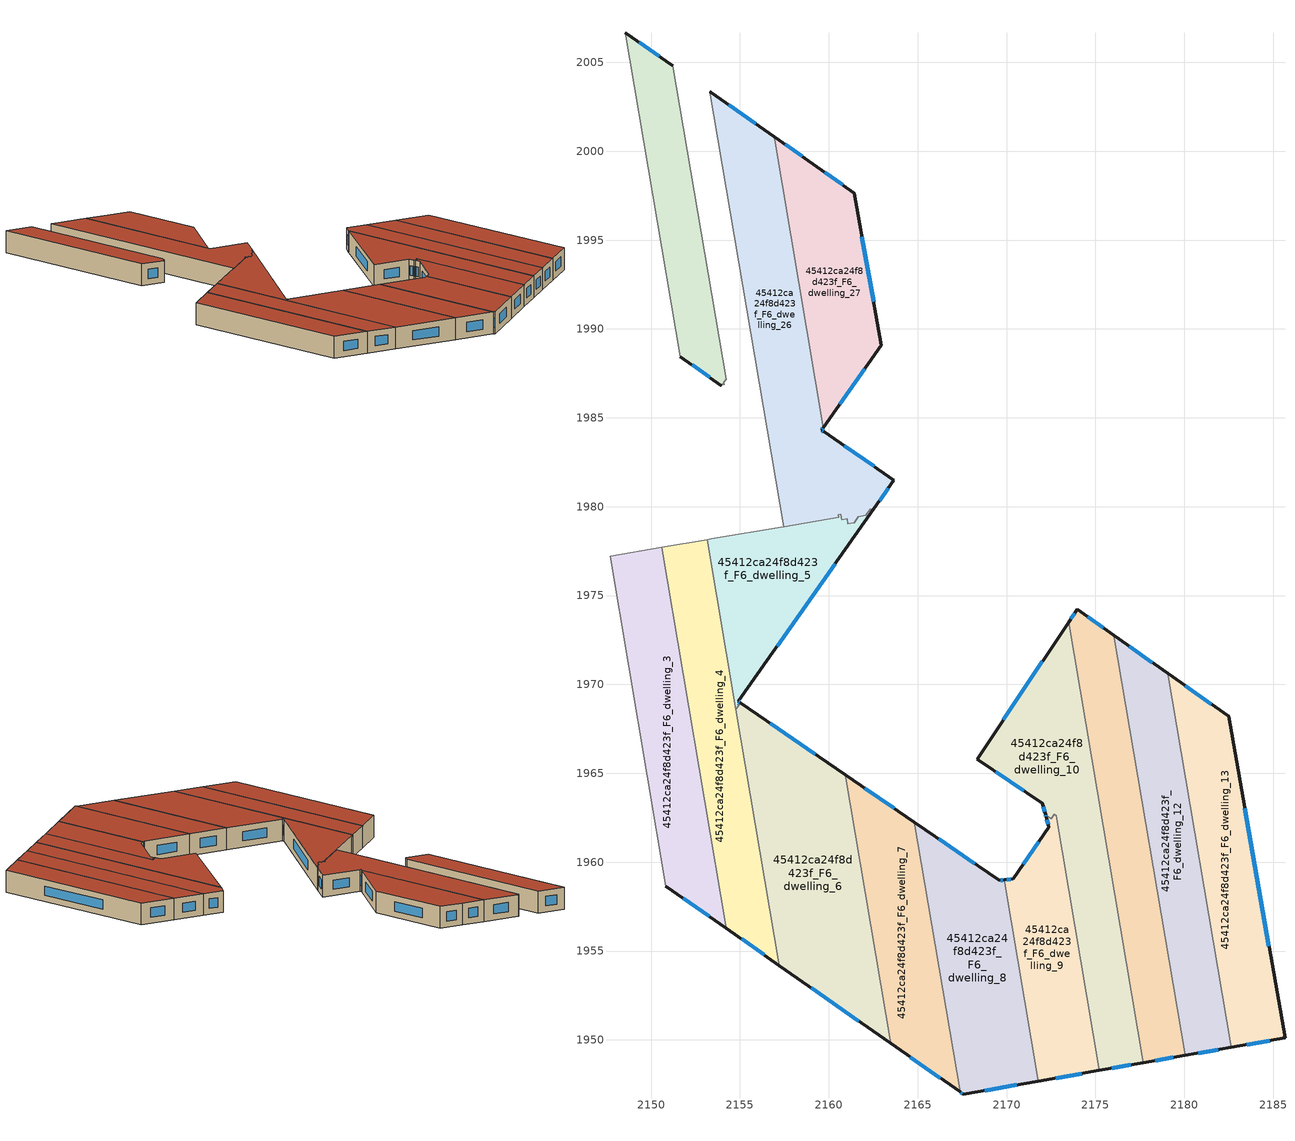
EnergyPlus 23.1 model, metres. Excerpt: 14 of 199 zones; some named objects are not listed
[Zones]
45412ca24f8d423f_F6_dwelling_10
 floor to 45412ca24f8d423f_F5_dwelling_10 (EU_floor_Construction): 2173.49,1973.5 2177.7,1948.71 2175.22,1948.28 2172.79,1962.62 2172.69,1962.69 2172.52,1962.44 2172.27,1962.61 2172.23,1962.55 2172.2,1962.66 2172.02,1963.32 2168.35,1965.8 z18
 wall outside (EU_wall_Construction): 2173.49,1973.5 2168.35,1965.8 2172.02,1963.32 2172.2,1962.66 2172.23,1962.55 / 2175.22,1948.28 2177.7,1948.71 z18:21
 wall to 45412ca24f8d423f_F6_dwelling_9 (EU_wall_Construction): 2172.23,1962.55 2172.27,1962.61 2172.52,1962.44 2172.69,1962.69 2172.79,1962.62 2175.22,1948.28 z18:21
 wall to 45412ca24f8d423f_F6_dwelling_11 (EU_wall_Construction): 2177.7,1948.71 2173.49,1973.5 z18:21
 window (EU_Window_Construction): 2172.2,1962.63 2172.22,1962.58 / 2172.07,1963.13 2172.15,1962.85 / 2169.4,1965.09 2170.97,1964.03 / 2172.02,1971.3 2169.82,1968 / 2175.93,1948.4 2176.99,1948.59 z18.86:20.14
 roof outside (EU_roof_Construction): 2177.7,1948.71 2173.49,1973.5 2168.35,1965.8 2172.02,1963.32 2172.2,1962.66 2172.23,1962.55 2172.27,1962.61 2172.52,1962.44 2172.69,1962.69 2172.79,1962.62 2175.22,1948.28 z21
45412ca24f8d423f_F6_dwelling_11
 floor to 45412ca24f8d423f_F5_dwelling_11 (EU_floor_Construction): 2176.04,1972.76 2180.05,1949.13 2177.7,1948.71 2173.49,1973.5 2173.97,1974.22 z18
 wall outside (EU_wall_Construction): 2177.7,1948.71 2180.05,1949.13 / 2176.04,1972.76 2173.97,1974.22 2173.49,1973.5 z18:21
 wall to 45412ca24f8d423f_F6_dwelling_12 (EU_wall_Construction): 2180.05,1949.13 2176.04,1972.76 z18:21
 window (EU_Window_Construction): 2178.37,1948.83 2179.38,1949.01 / 2173.83,1974.02 2173.62,1973.7 / 2175.45,1973.18 2174.56,1973.81 z18.86:20.14
 roof outside (EU_roof_Construction): 2180.05,1949.13 2176.04,1972.76 2173.97,1974.22 2173.49,1973.5 2177.7,1948.71 z21
45412ca24f8d423f_F6_dwelling_12
 floor to 45412ca24f8d423f_F5_dwelling_12 (EU_floor_Construction): 2179.08,1970.62 2182.65,1949.58 2180.05,1949.13 2176.04,1972.76 z18
 wall outside (EU_wall_Construction): 2179.08,1970.62 2176.04,1972.76 / 2180.05,1949.13 2182.65,1949.58 z18:21
 wall to 45412ca24f8d423f_F6_dwelling_13 (EU_wall_Construction): 2182.65,1949.58 2179.08,1970.62 z18:21
 window (EU_Window_Construction): 2178.21,1971.23 2176.91,1972.15 / 2180.79,1949.26 2181.91,1949.45 z18.86:20.14
 roof outside (EU_roof_Construction): 2182.65,1949.58 2179.08,1970.62 2176.04,1972.76 2180.05,1949.13 z21
45412ca24f8d423f_F6_dwelling_13
 floor to 45412ca24f8d423f_F5_dwelling_13 (EU_floor_Construction): 2182.5,1968.21 2185.67,1950.11 2182.65,1949.58 2179.08,1970.62 z18
 wall outside (EU_wall_Construction): 2182.65,1949.58 2185.67,1950.11 2182.5,1968.21 2179.08,1970.62 z18:21
 window (EU_Window_Construction): 2181.52,1968.9 2180.06,1969.93 / 2184.76,1955.28 2183.4,1963.04 / 2183.51,1949.73 2184.8,1949.96 z18.86:20.14
 roof outside (EU_roof_Construction): 2185.67,1950.11 2182.5,1968.21 2179.08,1970.62 2182.65,1949.58 z21
45412ca24f8d423f_F6_dwelling_24
 floor to 45412ca24f8d423f_F5_dwelling_24 (EU_floor_Construction): 2151.22,2004.81 2154.21,1987.18 2154.09,1987.01 2154.12,1986.87 2154.03,1986.93 2153.95,1986.8 2151.65,1988.44 2148.56,2006.67 z18
 wall outside (EU_wall_Construction): 2151.22,2004.81 2148.56,2006.67 / 2151.65,1988.44 2153.95,1986.8 z18:21
 wall to 45412ca24f8d423f_F6_dwelling_23 (EU_wall_Construction): 2148.56,2006.67 2151.65,1988.44 z18:21
 wall to 45412ca24f8d423f_F6_dwelling_25 (EU_wall_Construction): 2153.95,1986.8 2154.03,1986.93 2154.12,1986.87 2154.09,1987.01 2154.21,1987.18 2151.22,2004.81 z18:21
 window (EU_Window_Construction): 2150.46,2005.34 2149.32,2006.14 / 2152.31,1987.98 2153.29,1987.27 z18.86:20.14
 roof outside (EU_roof_Construction): 2154.12,1986.87 2154.09,1987.01 2154.21,1987.18 2151.22,2004.81 2148.56,2006.67 2151.65,1988.44 2153.95,1986.8 2154.03,1986.93 z21
45412ca24f8d423f_F6_dwelling_26
 floor to 45412ca24f8d423f_F5_dwelling_26 (EU_floor_Construction): 2156.92,2000.83 2159.7,1984.45 2159.6,1984.31 2159.74,1984.22 2163.66,1981.49 2162.54,1979.89 2162.33,1979.85 2162.09,1979.51 2161.67,1979.43 2161.42,1979.09 2161.07,1979.03 2161.02,1979.33 2160.73,1979.28 2160.68,1979.57 2160.53,1979.55 2160.55,1979.4 2157.5,1978.88 2157.45,1978.87 2153.29,2003.36 2153.35,2003.32 z18
 wall outside (EU_wall_Construction): 2156.92,2000.83 2153.35,2003.32 2153.29,2003.36 / 2162.54,1979.89 2163.66,1981.49 2159.74,1984.22 2159.6,1984.31 2159.7,1984.45 z18:21
 wall to 45412ca24f8d423f_F6_dwelling_27 (EU_wall_Construction): 2159.7,1984.45 2156.92,2000.83 z18:21
 wall to 45412ca24f8d423f_F6_dwelling_5 (EU_wall_Construction): 2157.45,1978.87 2157.5,1978.88 2160.55,1979.4 2160.53,1979.55 2160.68,1979.57 2160.73,1979.28 2161.02,1979.33 2161.07,1979.03 2161.42,1979.09 2161.67,1979.43 2162.09,1979.51 2162.33,1979.85 2162.54,1979.89 z18:21
 wall to 45412ca24f8d423f_F6_dwelling_25 (EU_wall_Construction): 2153.29,2003.36 2157.45,1978.87 z18:21
 window (EU_Window_Construction): 2155.9,2001.54 2154.37,2002.61 / 2159.63,1984.35 2159.67,1984.41 / 2159.7,1984.24 2159.64,1984.28 / 2162.54,1982.27 2160.86,1983.44 / 2162.86,1980.35 2163.34,1981.03 z18.86:20.14
 roof outside (EU_roof_Construction): 2162.54,1979.89 2163.66,1981.49 2159.74,1984.22 2159.6,1984.31 2159.7,1984.45 2156.92,2000.83 2153.35,2003.32 2153.29,2003.36 2157.45,1978.87 2157.5,1978.88 2160.55,1979.4 2160.53,1979.55 2160.68,1979.57 2160.73,1979.28 2161.02,1979.33 2161.07,1979.03 2161.42,1979.09 2161.67,1979.43 2162.09,1979.51 2162.33,1979.85 z21
45412ca24f8d423f_F6_dwelling_27
 floor to 45412ca24f8d423f_F5_dwelling_27 (EU_floor_Construction): 2161.43,1997.65 2162.95,1989.08 2159.7,1984.45 2156.92,2000.83 2159.12,1999.28 z18
 wall outside (EU_wall_Construction): 2159.7,1984.45 2162.95,1989.08 2161.43,1997.65 2159.12,1999.28 2156.92,2000.83 z18:21
 window (EU_Window_Construction): 2158.49,1999.72 2157.55,2000.39 / 2160.77,1998.12 2159.78,1998.82 / 2162.51,1991.53 2161.86,1995.2 / 2160.63,1985.77 2162.02,1987.76 z18.86:20.14
 roof outside (EU_roof_Construction): 2159.7,1984.45 2162.95,1989.08 2161.43,1997.65 2159.12,1999.28 2156.92,2000.83 z21
45412ca24f8d423f_F6_dwelling_3
 floor to 45412ca24f8d423f_F5_dwelling_3 (EU_floor_Construction): 2150.59,1977.71 2154.23,1956.28 2150.84,1958.65 2147.69,1977.21 z18
 wall outside (EU_wall_Construction): 2150.84,1958.65 2154.23,1956.28 z18:21
 wall to 45412ca24f8d423f_F6_dwelling_4 (EU_wall_Construction): 2154.23,1956.28 2150.59,1977.71 z18:21
 wall to 45412ca24f8d423f_F6_dwelling_2 (EU_wall_Construction): 2147.69,1977.21 2150.84,1958.65 z18:21
 wall to 45412ca24f8d423f_F6_dwelling_25 (EU_wall_Construction): 2150.59,1977.71 2147.69,1977.21 z18:21
 window (EU_Window_Construction): 2151.81,1957.97 2153.26,1956.96 z18.86:20.14
 roof outside (EU_roof_Construction): 2154.23,1956.28 2150.59,1977.71 2147.69,1977.21 2150.84,1958.65 z21
45412ca24f8d423f_F6_dwelling_4
 floor to 45412ca24f8d423f_F5_dwelling_4 (EU_floor_Construction): 2153.16,1978.14 2157.22,1954.18 2154.23,1956.28 2150.59,1977.71 z18
 wall outside (EU_wall_Construction): 2154.23,1956.28 2157.22,1954.18 z18:21
 wall to 45412ca24f8d423f_F6_dwelling_6 (EU_wall_Construction): 2157.22,1954.18 2154.77,1968.6 z18:21
 wall to 45412ca24f8d423f_F6_dwelling_5 (EU_wall_Construction): 2154.77,1968.6 2153.16,1978.14 z18:21
 wall to 45412ca24f8d423f_F6_dwelling_25 (EU_wall_Construction): 2153.16,1978.14 2150.59,1977.71 z18:21
 window (EU_Window_Construction): 2155.09,1955.68 2156.37,1954.78 z18.86:20.14
 roof outside (EU_roof_Construction): 2157.22,1954.18 2153.16,1978.14 2150.59,1977.71 2154.23,1956.28 z21
45412ca24f8d423f_F6_dwelling_5
 floor to 45412ca24f8d423f_F5_dwelling_5 (EU_floor_Construction): 2162.54,1979.89 2154.9,1969.05 2155.03,1968.96 2154.94,1968.84 2154.88,1968.88 2154.9,1968.78 2154.77,1968.6 2153.16,1978.14 2160.55,1979.4 2160.53,1979.55 2160.68,1979.57 2160.73,1979.28 2161.02,1979.33 2161.07,1979.03 2161.42,1979.09 2161.67,1979.43 2162.09,1979.51 2162.33,1979.85 z18
 wall outside (EU_wall_Construction): 2155.03,1968.96 2154.9,1969.05 2162.54,1979.89 z18:21
 wall to 45412ca24f8d423f_F6_dwelling_6 (EU_wall_Construction): 2154.77,1968.6 2154.9,1968.78 2154.88,1968.88 2154.94,1968.84 2155.03,1968.96 z18:21
 wall to 45412ca24f8d423f_F6_dwelling_25 (EU_wall_Construction): 2157.45,1978.87 2153.39,1978.18 2153.16,1978.14 z18:21
 window (EU_Window_Construction): 2157.08,1972.14 2160.36,1976.79 / 2154.99,1968.99 2154.94,1969.02 z18.86:20.14
 roof outside (EU_roof_Construction): 2155.03,1968.96 2154.9,1969.05 2162.54,1979.89 2162.33,1979.85 2162.09,1979.51 2161.67,1979.43 2161.42,1979.09 2161.07,1979.03 2161.02,1979.33 2160.73,1979.28 2160.68,1979.57 2160.53,1979.55 2160.55,1979.4 2153.16,1978.14 2154.77,1968.6 2154.9,1968.78 2154.88,1968.88 2154.94,1968.84 z21
45412ca24f8d423f_F6_dwelling_6
 floor to 45412ca24f8d423f_F5_dwelling_6 (EU_floor_Construction): 2160.91,1964.92 2163.48,1949.8 2157.22,1954.18 2154.77,1968.6 2154.9,1968.78 2154.88,1968.88 2154.94,1968.84 2155.03,1968.96 z18
 wall outside (EU_wall_Construction): 2160.91,1964.92 2155.03,1968.96 / 2157.22,1954.18 2163.48,1949.8 z18:21
 wall to 45412ca24f8d423f_F6_dwelling_7 (EU_wall_Construction): 2163.48,1949.8 2160.91,1964.92 z18:21
 window (EU_Window_Construction): 2159.23,1966.08 2156.71,1967.81 / 2159.01,1952.93 2161.69,1951.05 z18.86:20.14
 roof outside (EU_roof_Construction): 2163.48,1949.8 2160.91,1964.92 2155.03,1968.96 2154.94,1968.84 2154.88,1968.88 2154.9,1968.78 2154.77,1968.6 2157.22,1954.18 z21
45412ca24f8d423f_F6_dwelling_7
 floor to 45412ca24f8d423f_F5_dwelling_7 (EU_floor_Construction): 2164.8,1962.26 2167.38,1947.07 2163.48,1949.8 2160.91,1964.92 z18
 wall outside (EU_wall_Construction): 2164.8,1962.26 2160.91,1964.92 / 2163.48,1949.8 2167.38,1947.07 z18:21
 wall to 45412ca24f8d423f_F6_dwelling_8 (EU_wall_Construction): 2167.38,1947.07 2164.8,1962.26 z18:21
 window (EU_Window_Construction): 2163.69,1963.02 2162.02,1964.16 / 2164.59,1949.02 2166.27,1947.85 z18.86:20.14
 roof outside (EU_roof_Construction): 2167.38,1947.07 2164.8,1962.26 2160.91,1964.92 2163.48,1949.8 z21
45412ca24f8d423f_F6_dwelling_8
 floor to 45412ca24f8d423f_F5_dwelling_8 (EU_floor_Construction): 2169.86,1959 2171.78,1947.67 2167.57,1946.94 2167.38,1947.07 2164.8,1962.26 2169.59,1958.97 z18
 wall outside (EU_wall_Construction): 2167.38,1947.07 2167.57,1946.94 2171.78,1947.67 / 2169.86,1959 2169.59,1958.97 2164.8,1962.26 z18:21
 wall to 45412ca24f8d423f_F6_dwelling_9 (EU_wall_Construction): 2171.78,1947.67 2169.86,1959 z18:21
 window (EU_Window_Construction): 2168.77,1947.15 2170.57,1947.46 / 2167.43,1947.03 2167.51,1946.97 / 2168.22,1959.91 2166.17,1961.32 / 2169.78,1958.99 2169.67,1958.98 z18.86:20.14
 roof outside (EU_roof_Construction): 2171.78,1947.67 2169.86,1959 2169.59,1958.97 2164.8,1962.26 2167.38,1947.07 2167.57,1946.94 z21
45412ca24f8d423f_F6_dwelling_9
 floor to 45412ca24f8d423f_F5_dwelling_9 (EU_floor_Construction): 2172.79,1962.62 2175.22,1948.28 2171.78,1947.67 2169.86,1959 2170.37,1959.06 2172.38,1961.97 2172.23,1962.55 2172.27,1962.61 2172.52,1962.44 2172.69,1962.69 z18
 wall outside (EU_wall_Construction): 2172.23,1962.55 2172.38,1961.97 2170.37,1959.06 2169.86,1959 / 2171.78,1947.67 2175.22,1948.28 z18:21
 window (EU_Window_Construction): 2170.22,1959.04 2170,1959.02 / 2171.8,1961.14 2170.94,1959.89 / 2172.27,1962.38 2172.33,1962.14 / 2172.76,1947.85 2174.24,1948.11 z18.86:20.14
 roof outside (EU_roof_Construction): 2175.22,1948.28 2172.79,1962.62 2172.69,1962.69 2172.52,1962.44 2172.27,1962.61 2172.23,1962.55 2172.38,1961.97 2170.37,1959.06 2169.86,1959 2171.78,1947.67 z21
[Building]
EU S2 Campaign: North Axis=0; Terrain=City; Solar Distribution=FullExterior
[Site:Location]
Helsinki-Vantaa.AP: Latitude=60.317; Longitude=24.963; Time Zone=2; Elevation=54.6
[SizingPeriod:WeatherFileDays]
AnnualSizingPeriod: Begin Month=1; Begin Day of Month=1; End Month=12; End Day of Month=31; Day of Week for Start Day=Monday; Use Weather File Daylight Saving Period=No; Use Weather File Rain and Snow Indicators=No
[MATERIAL]
EU_InternalMass_Material: Roughness=MediumRough; Thickness=0.1; Conductivity=1; Density=1800; Specific Heat=900; Thermal Absorptance=0.9; Solar Absorptance=0.7; Visible Absorptance=0.7
[MATERIAL:NOMASS] Roughness=MediumRough; Thermal Absorptance=0.9; Solar Absorptance=0.7; Visible Absorptance=0.7
Name | Thermal Resistance
EU_wall_NoMass | 1.10183
EU_roof_NoMass; EU_floor_NoMass | 1.70606
[WINDOWMATERIAL:SIMPLEGLAZINGSYSTEM]
EU_Window_SimpleGlazing: UFactor=3.11035; Solar Heat Gain Coefficient=0.8; Visible Transmittance=0.8
[CONSTRUCTION]
EU_wall_Construction: EU_wall_NoMass
EU_roof_Construction: EU_roof_NoMass
EU_floor_Construction: EU_floor_NoMass
EU_Window_Construction: EU_Window_SimpleGlazing
EU_InternalMass_Construction: EU_InternalMass_Material
[ZONE] Type=1; Multiplier=1; Ceiling Height=autocalculate; Floor Area=autocalculate; Part of Total Floor Area=Yes
Name | Volume
45412ca24f8d423f_F6_dwelling_10 | 224.932
45412ca24f8d423f_F6_dwelling_11 | 179.458
45412ca24f8d423f_F6_dwelling_12 | 179.435
45412ca24f8d423f_F6_dwelling_13 | 179.407
45412ca24f8d423f_F6_dwelling_24 | 128.208
45412ca24f8d423f_F6_dwelling_26 | 250.329
45412ca24f8d423f_F6_dwelling_27 | 150.012
45412ca24f8d423f_F6_dwelling_3 | 179.459
45412ca24f8d423f_F6_dwelling_4 | 179.416
45412ca24f8d423f_F6_dwelling_5 | 132.517
45412ca24f8d423f_F6_dwelling_6 | 249.099
45412ca24f8d423f_F6_dwelling_7 | 156.27
45412ca24f8d423f_F6_dwelling_8 | 178.561
45412ca24f8d423f_F6_dwelling_9 | 134.287
[INTERNALMASS] Construction=EU_InternalMass_Construction
Name | Zone or ZoneList | Surface Area
45412ca24f8d423f_F6_dwelling_3_EU_InternalMass | 45412ca24f8d423f_F6_dwelling_3 | 59.8198
45412ca24f8d423f_F6_dwelling_4_EU_InternalMass | 45412ca24f8d423f_F6_dwelling_4 | 59.8056
45412ca24f8d423f_F6_dwelling_5_EU_InternalMass | 45412ca24f8d423f_F6_dwelling_5 | 44.1704
45412ca24f8d423f_F6_dwelling_6_EU_InternalMass | 45412ca24f8d423f_F6_dwelling_6 | 83.027
45412ca24f8d423f_F6_dwelling_7_EU_InternalMass | 45412ca24f8d423f_F6_dwelling_7 | 52.0897
45412ca24f8d423f_F6_dwelling_8_EU_InternalMass | 45412ca24f8d423f_F6_dwelling_8 | 59.5202
45412ca24f8d423f_F6_dwelling_9_EU_InternalMass | 45412ca24f8d423f_F6_dwelling_9 | 44.7622
45412ca24f8d423f_F6_dwelling_10_EU_InternalMass | 45412ca24f8d423f_F6_dwelling_10 | 74.977
45412ca24f8d423f_F6_dwelling_11_EU_InternalMass | 45412ca24f8d423f_F6_dwelling_11 | 59.8193
45412ca24f8d423f_F6_dwelling_12_EU_InternalMass | 45412ca24f8d423f_F6_dwelling_12 | 59.8117
45412ca24f8d423f_F6_dwelling_13_EU_InternalMass | 45412ca24f8d423f_F6_dwelling_13 | 59.8024
45412ca24f8d423f_F6_dwelling_24_EU_InternalMass | 45412ca24f8d423f_F6_dwelling_24 | 42.7357
45412ca24f8d423f_F6_dwelling_26_EU_InternalMass | 45412ca24f8d423f_F6_dwelling_26 | 83.4486
45412ca24f8d423f_F6_dwelling_27_EU_InternalMass | 45412ca24f8d423f_F6_dwelling_27 | 50.0041
[OTHEREQUIPMENT] Fuel Type=Electricity; Design Level Calculation Method=Watts/Area; Power per Zone Floor Area=1; Fraction Latent=0; Fraction Radiant=0; Fraction Lost=0; Carbon Dioxide Generation Rate=0; EndUse Subcategory=EU_Step8_InternalGains
Name | Zone or ZoneList or Space or SpaceList | Schedule
EU_Step8_InternalGain_45412ca24f8d423f_F6_dwelling_3_f000 | 45412ca24f8d423f_F6_dwelling_3 | EU_Step8_GainSchedule_45412ca24f8d423f_F6_dwelling_3_f000
EU_Step8_InternalGain_45412ca24f8d423f_F6_dwelling_4_f000 | 45412ca24f8d423f_F6_dwelling_4 | EU_Step8_GainSchedule_45412ca24f8d423f_F6_dwelling_4_f000
EU_Step8_InternalGain_45412ca24f8d423f_F6_dwelling_5_f000 | 45412ca24f8d423f_F6_dwelling_5 | EU_Step8_GainSchedule_45412ca24f8d423f_F6_dwelling_5_f000
EU_Step8_InternalGain_45412ca24f8d423f_F6_dwelling_6_f000 | 45412ca24f8d423f_F6_dwelling_6 | EU_Step8_GainSchedule_45412ca24f8d423f_F6_dwelling_6_f000
EU_Step8_InternalGain_45412ca24f8d423f_F6_dwelling_7_f000 | 45412ca24f8d423f_F6_dwelling_7 | EU_Step8_GainSchedule_45412ca24f8d423f_F6_dwelling_7_f000
EU_Step8_InternalGain_45412ca24f8d423f_F6_dwelling_8_f000 | 45412ca24f8d423f_F6_dwelling_8 | EU_Step8_GainSchedule_45412ca24f8d423f_F6_dwelling_8_f000
EU_Step8_InternalGain_45412ca24f8d423f_F6_dwelling_9_f000 | 45412ca24f8d423f_F6_dwelling_9 | EU_Step8_GainSchedule_45412ca24f8d423f_F6_dwelling_9_f000
EU_Step8_InternalGain_45412ca24f8d423f_F6_dwelling_10_f000 | 45412ca24f8d423f_F6_dwelling_10 | EU_Step8_GainSchedule_45412ca24f8d423f_F6_dwelling_10_f000
EU_Step8_InternalGain_45412ca24f8d423f_F6_dwelling_11_f000 | 45412ca24f8d423f_F6_dwelling_11 | EU_Step8_GainSchedule_45412ca24f8d423f_F6_dwelling_11_f000
EU_Step8_InternalGain_45412ca24f8d423f_F6_dwelling_12_f000 | 45412ca24f8d423f_F6_dwelling_12 | EU_Step8_GainSchedule_45412ca24f8d423f_F6_dwelling_12_f000
EU_Step8_InternalGain_45412ca24f8d423f_F6_dwelling_13_f000 | 45412ca24f8d423f_F6_dwelling_13 | EU_Step8_GainSchedule_45412ca24f8d423f_F6_dwelling_13_f000
EU_Step8_InternalGain_45412ca24f8d423f_F6_dwelling_24_f000 | 45412ca24f8d423f_F6_dwelling_24 | EU_Step8_GainSchedule_45412ca24f8d423f_F6_dwelling_24_f000
EU_Step8_InternalGain_45412ca24f8d423f_F6_dwelling_26_f000 | 45412ca24f8d423f_F6_dwelling_26 | EU_Step8_GainSchedule_45412ca24f8d423f_F6_dwelling_26_f000
EU_Step8_InternalGain_45412ca24f8d423f_F6_dwelling_27_f000 | 45412ca24f8d423f_F6_dwelling_27 | EU_Step8_GainSchedule_45412ca24f8d423f_F6_dwelling_27_f000
[ZONEVENTILATION:DESIGNFLOWRATE] Schedule=EU_AlwaysOn; Design Flow Rate Calculation Method=AirChanges/Hour; Air Changes per Hour=0.756316; Ventilation Type=Natural; Fan Pressure Rise=0; Fan Total Efficiency=1; Constant Term Coefficient=1; Temperature Term Coefficient=0; Velocity Term Coefficient=0; Velocity Squared Term Coefficient=0; Minimum Indoor Temperature=-100; Maximum Indoor Temperature=100; Delta Temperature=-100; Minimum Outdoor Temperature=-100; Maximum Outdoor Temperature=100; Maximum Wind Speed=40
Name | Zone or ZoneList or Space or SpaceList
EU_ConstantAir_45412ca24f8d423f_F6_dwelling_3 | 45412ca24f8d423f_F6_dwelling_3
EU_ConstantAir_45412ca24f8d423f_F6_dwelling_4 | 45412ca24f8d423f_F6_dwelling_4
EU_ConstantAir_45412ca24f8d423f_F6_dwelling_5 | 45412ca24f8d423f_F6_dwelling_5
EU_ConstantAir_45412ca24f8d423f_F6_dwelling_6 | 45412ca24f8d423f_F6_dwelling_6
EU_ConstantAir_45412ca24f8d423f_F6_dwelling_7 | 45412ca24f8d423f_F6_dwelling_7
EU_ConstantAir_45412ca24f8d423f_F6_dwelling_8 | 45412ca24f8d423f_F6_dwelling_8
EU_ConstantAir_45412ca24f8d423f_F6_dwelling_9 | 45412ca24f8d423f_F6_dwelling_9
EU_ConstantAir_45412ca24f8d423f_F6_dwelling_10 | 45412ca24f8d423f_F6_dwelling_10
EU_ConstantAir_45412ca24f8d423f_F6_dwelling_11 | 45412ca24f8d423f_F6_dwelling_11
EU_ConstantAir_45412ca24f8d423f_F6_dwelling_12 | 45412ca24f8d423f_F6_dwelling_12
EU_ConstantAir_45412ca24f8d423f_F6_dwelling_13 | 45412ca24f8d423f_F6_dwelling_13
EU_ConstantAir_45412ca24f8d423f_F6_dwelling_24 | 45412ca24f8d423f_F6_dwelling_24
EU_ConstantAir_45412ca24f8d423f_F6_dwelling_26 | 45412ca24f8d423f_F6_dwelling_26
EU_ConstantAir_45412ca24f8d423f_F6_dwelling_27 | 45412ca24f8d423f_F6_dwelling_27
[HVACTEMPLATE:ZONE:IDEALLOADSAIRSYSTEM] System Availability Schedule=EU_AlwaysOn; Maximum Heating Supply Air Temperature=50; Minimum Cooling Supply Air Temperature=13; Maximum Heating Supply Air Humidity Ratio=0.0156; Minimum Cooling Supply Air Humidity Ratio=0.0077; Heating Limit=NoLimit; Cooling Limit=NoLimit; Heating Availability Schedule=EU_AlwaysOn; Cooling Availability Schedule=EU_CoolingOff; Dehumidification Control Type=ConstantSensibleHeatRatio; Cooling Sensible Heat Ratio=0.7; Dehumidification Setpoint=60; Humidification Control Type=None; Humidification Setpoint=30; Outdoor Air Method=None; Outdoor Air Flow Rate per Person=0.00944; Outdoor Air Flow Rate per Zone Floor Area=0; Outdoor Air Flow Rate per Zone=0; Demand Controlled Ventilation Type=None; Outdoor Air Economizer Type=NoEconomizer; Heat Recovery Type=None; Sensible Heat Recovery Effectiveness=0.7; Latent Heat Recovery Effectiveness=0.65
Name | Template Thermostat
45412ca24f8d423f_F6_dwelling_3 | EU_HeatOnly_45412ca24f8d423f_F6_dwelling_3
45412ca24f8d423f_F6_dwelling_4 | EU_HeatOnly_45412ca24f8d423f_F6_dwelling_4
45412ca24f8d423f_F6_dwelling_5 | EU_HeatOnly_45412ca24f8d423f_F6_dwelling_5
45412ca24f8d423f_F6_dwelling_6 | EU_HeatOnly_45412ca24f8d423f_F6_dwelling_6
45412ca24f8d423f_F6_dwelling_7 | EU_HeatOnly_45412ca24f8d423f_F6_dwelling_7
45412ca24f8d423f_F6_dwelling_8 | EU_HeatOnly_45412ca24f8d423f_F6_dwelling_8
45412ca24f8d423f_F6_dwelling_9 | EU_HeatOnly_45412ca24f8d423f_F6_dwelling_9
45412ca24f8d423f_F6_dwelling_10 | EU_HeatOnly_45412ca24f8d423f_F6_dwelling_10
45412ca24f8d423f_F6_dwelling_11 | EU_HeatOnly_45412ca24f8d423f_F6_dwelling_11
45412ca24f8d423f_F6_dwelling_12 | EU_HeatOnly_45412ca24f8d423f_F6_dwelling_12
45412ca24f8d423f_F6_dwelling_13 | EU_HeatOnly_45412ca24f8d423f_F6_dwelling_13
45412ca24f8d423f_F6_dwelling_24 | EU_HeatOnly_45412ca24f8d423f_F6_dwelling_24
45412ca24f8d423f_F6_dwelling_26 | EU_HeatOnly_45412ca24f8d423f_F6_dwelling_26
45412ca24f8d423f_F6_dwelling_27 | EU_HeatOnly_45412ca24f8d423f_F6_dwelling_27
[SIZING:ZONE] Zone Cooling Design Supply Air Temperature Input Method=SupplyAirTemperature; Zone Cooling Design Supply Air Temperature=13; Zone Heating Design Supply Air Temperature Input Method=SupplyAirTemperature; Zone Heating Design Supply Air Temperature=50; Zone Cooling Design Supply Air Humidity Ratio=0.008; Zone Heating Design Supply Air Humidity Ratio=0.008; Cooling Design Air Flow Method=DesignDay; Cooling Design Air Flow Rate=0; Cooling Minimum Air Flow per Zone Floor Area=0.000762; Cooling Minimum Air Flow=0; Cooling Minimum Air Flow Fraction=0.2; Heating Design Air Flow Method=DesignDay; Heating Design Air Flow Rate=0; Heating Maximum Air Flow per Zone Floor Area=0.002032; Heating Maximum Air Flow=0.141576; Heating Maximum Air Flow Fraction=0.3; Account for Dedicated Outdoor Air System=No; Dedicated Outdoor Air System Control Strategy=NeutralSupplyAir; Dedicated Outdoor Air Low Setpoint Temperature for Design=autosize; Dedicated Outdoor Air High Setpoint Temperature for Design=autosize; Zone Load Sizing Method=Sensible Load Only No Latent Load; Zone Latent Cooling Design Supply Air Humidity Ratio Input Method=HumidityRatioDifference; Zone Cooling Design Supply Air Humidity Ratio Difference=0.005; Zone Latent Heating Design Supply Air Humidity Ratio Input Method=HumidityRatioDifference; Zone Humidification Design Supply Air Humidity Ratio Difference=0.005
45412ca24f8d423f_F6_dwelling_3; 45412ca24f8d423f_F6_dwelling_4; 45412ca24f8d423f_F6_dwelling_5; 45412ca24f8d423f_F6_dwelling_6; 45412ca24f8d423f_F6_dwelling_7; 45412ca24f8d423f_F6_dwelling_8; 45412ca24f8d423f_F6_dwelling_9; 45412ca24f8d423f_F6_dwelling_10; 45412ca24f8d423f_F6_dwelling_11; 45412ca24f8d423f_F6_dwelling_12; 45412ca24f8d423f_F6_dwelling_13; 45412ca24f8d423f_F6_dwelling_24; 45412ca24f8d423f_F6_dwelling_26; 45412ca24f8d423f_F6_dwelling_27
[SCHEDULE:CONSTANT]
Name | Hourly Value
EU_AlwaysOn | 1
EU_CoolingOff | 0
[SCHEDULE:FILE] Column Number=1; Rows to Skip at Top=0; Number of Hours of Data=8760; Column Separator=Comma; Interpolate to Timestep=No; Minutes per Item=60; Adjust Schedule for Daylight Savings=Yes
Name | File
EU_Step8_GainSchedule_45412ca24f8d423f_F6_dwelling_3_f000 | ../../schedules/45412ca24f8d423f/45412ca24f8d423f_F6_dwelling_3_f000_gain.csv
EU_Step8_GainSchedule_45412ca24f8d423f_F6_dwelling_4_f000 | ../../schedules/45412ca24f8d423f/45412ca24f8d423f_F6_dwelling_4_f000_gain.csv
EU_Step8_GainSchedule_45412ca24f8d423f_F6_dwelling_5_f000 | ../../schedules/45412ca24f8d423f/45412ca24f8d423f_F6_dwelling_5_f000_gain.csv
EU_Step8_GainSchedule_45412ca24f8d423f_F6_dwelling_6_f000 | ../../schedules/45412ca24f8d423f/45412ca24f8d423f_F6_dwelling_6_f000_gain.csv
EU_Step8_GainSchedule_45412ca24f8d423f_F6_dwelling_7_f000 | ../../schedules/45412ca24f8d423f/45412ca24f8d423f_F6_dwelling_7_f000_gain.csv
EU_Step8_GainSchedule_45412ca24f8d423f_F6_dwelling_8_f000 | ../../schedules/45412ca24f8d423f/45412ca24f8d423f_F6_dwelling_8_f000_gain.csv
EU_Step8_GainSchedule_45412ca24f8d423f_F6_dwelling_9_f000 | ../../schedules/45412ca24f8d423f/45412ca24f8d423f_F6_dwelling_9_f000_gain.csv
EU_Step8_GainSchedule_45412ca24f8d423f_F6_dwelling_10_f000 | ../../schedules/45412ca24f8d423f/45412ca24f8d423f_F6_dwelling_10_f000_gain.csv
EU_Step8_GainSchedule_45412ca24f8d423f_F6_dwelling_11_f000 | ../../schedules/45412ca24f8d423f/45412ca24f8d423f_F6_dwelling_11_f000_gain.csv
EU_Step8_GainSchedule_45412ca24f8d423f_F6_dwelling_12_f000 | ../../schedules/45412ca24f8d423f/45412ca24f8d423f_F6_dwelling_12_f000_gain.csv
EU_Step8_GainSchedule_45412ca24f8d423f_F6_dwelling_13_f000 | ../../schedules/45412ca24f8d423f/45412ca24f8d423f_F6_dwelling_13_f000_gain.csv
EU_Step8_GainSchedule_45412ca24f8d423f_F6_dwelling_24_f000 | ../../schedules/45412ca24f8d423f/45412ca24f8d423f_F6_dwelling_24_f000_gain.csv
EU_Step8_GainSchedule_45412ca24f8d423f_F6_dwelling_26_f000 | ../../schedules/45412ca24f8d423f/45412ca24f8d423f_F6_dwelling_26_f000_gain.csv
EU_Step8_GainSchedule_45412ca24f8d423f_F6_dwelling_27_f000 | ../../schedules/45412ca24f8d423f/45412ca24f8d423f_F6_dwelling_27_f000_gain.csv
